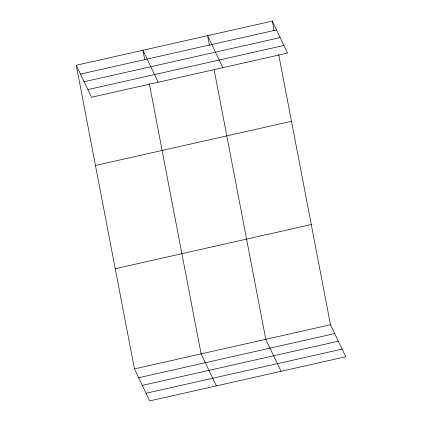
<?xml version="1.0" encoding="UTF-8"?>
<svg xmlns="http://www.w3.org/2000/svg" width="422" height="422" viewBox="0 0 422 422"><rect width="100%" height="100%" fill="white"/><g stroke="black" fill="none" stroke-linecap="round" stroke-linejoin="round"><path stroke-width="0.63" d="M76.261 65.262L272.296 21.1L287.556 53.093L91.527 97.255L76.261 65.262L134.444 368.907L149.704 400.9L345.739 356.738L330.473 324.745L278.694 54.501M80.475 74.093L276.505 29.93M84.12 81.736L280.155 37.574M87.876 89.612L283.911 45.449M95.462 165.466L291.496 121.304M115.243 268.703L311.278 224.541M134.444 368.907L330.473 324.745M138.659 377.737L334.688 333.575M142.304 385.381L338.333 341.219M146.059 393.257L342.089 349.094M222.863 67.668L207.603 35.675L209.449 45.307M158.176 82.243L142.916 50.244L144.762 59.882M281.047 371.313L265.786 339.314L214.128 69.714M216.354 385.887L201.094 353.889L149.314 83.646M272.296 21.1L274.142 30.737"/></g></svg>
